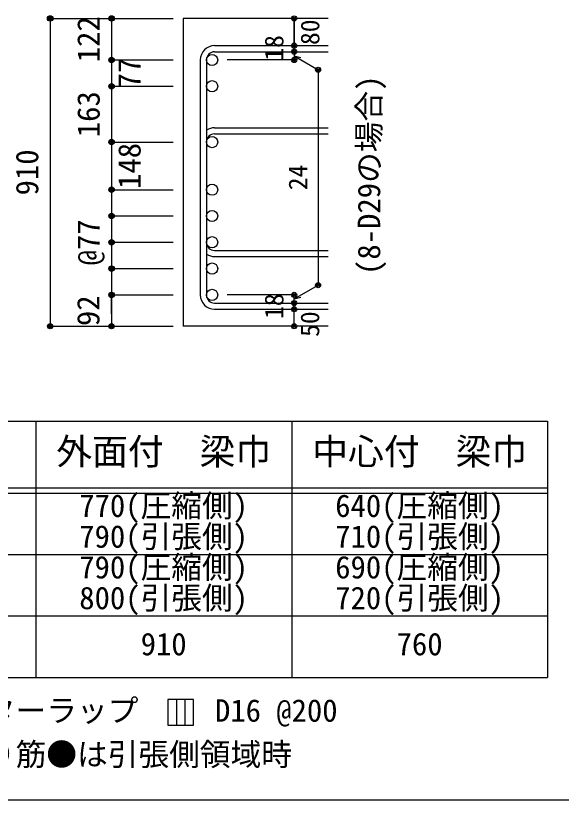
# Model space of a CAD drawing. Units: millimetres at full size, sheet at 1:30, with parts at other scales. Extents: x -5973 to 5954, y -4195 to 4201.
# Drawn here: x 2051 to 3650, y -4195 to -1898 of the extents above; entities that cross this region are included whole.
import ezdxf
from ezdxf.enums import TextEntityAlignment as Align

# ---------------------------------------------------------------- set-up
doc = ezdxf.new("R2010")
doc.units = ezdxf.units.MM
doc.header["$LTSCALE"] = 30
doc.header["$PDMODE"] = 32
doc.header["$PDSIZE"] = 15
for name, color, linetype in [('0-1_躯体線', 2, 'Continuous'), ('0-5_基礎梁筋', 7, 'Continuous'), ('0-6_スタラップ筋', 7, 'Continuous'), ('0-7_文字', 4, 'Continuous'), ('0-D_寸法', 4, 'Continuous'), ('6-7_文字', 7, 'Continuous'), ('6-E_枠', 7, 'Continuous'), ('F-0_枠', 6, 'Continuous')]:
    doc.layers.add(name, color=color, linetype=linetype)
doc.styles.add('ＭＳ ゴシック', font='')
doc.styles.get('ＭＳ ゴシック').set_extended_font_data('MS Gothic')

msp = doc.modelspace()

# ---------------------------------------------------------------- linework, layer by layer
at = {"layer": '0-1_躯体線'}
for p, q in [((2542.44, -1905.74), (2542.44, -2807.24)), ((2967.44, -1905.74), (2542.44, -1905.74)), ((2967.44, -2807.24), (2542.44, -2807.24))]:
    msp.add_line(p, q, dxfattribs=at)
at = {"layer": '0-5_基礎梁筋', "color": 3}
for centre in [(2626.94, -2027.44), (2626.94, -2104.44), (2626.94, -2267.74), (2626.94, -2407.24), (2626.94, -2484.24), (2626.94, -2561.24), (2626.94, -2638.24), (2626.94, -2715.24)]:
    msp.add_circle(centre, 16.5, dxfattribs=at)
at = {"layer": '0-6_スタラップ筋'}
for p, q in [((2634.44, -1985.44), (2967.44, -1985.44)), ((2634.44, -2003.44), (2967.44, -2003.44)), ((2592.44, -2027.44), (2592.44, -2715.24)), ((2610.44, -2027.44), (2610.44, -2715.24)), ((2634.44, -2225.74), (2967.44, -2225.74)), ((2634.44, -2243.74), (2967.44, -2243.74)), ((2634.44, -2585.24), (2967.44, -2585.24)), ((2634.44, -2603.24), (2967.44, -2603.24)), ((2634.44, -2739.24), (2967.44, -2739.24)), ((2634.44, -2757.24), (2967.44, -2757.24))]:
    msp.add_line(p, q, dxfattribs=at)
for centre, radius, start, end in [((2634.44, -2027.44), 42, 90, 180), ((2634.44, -2027.44), 24, 90, 180), ((2634.44, -2267.74), 42, 90, 124.8499), ((2634.44, -2267.74), 24, 90, 180), ((2634.44, -2561.24), 24, 180, 270), ((2634.44, -2561.24), 42, 235.1501, 270), ((2634.44, -2715.24), 42, 180, 270), ((2634.44, -2715.24), 24, 180, 270)]:
    msp.add_arc(centre, radius, start, end, dxfattribs=at)
at = {"layer": '0-D_寸法'}
for p, q in [((2152.44, -1905.74), (2332.44, -1905.74)), ((2152.44, -1905.74), (2332.44, -1905.74)), ((2152.44, -1905.74), (2152.44, -2807.24)), ((2332.44, -1905.74), (2512.44, -1905.74)), ((2332.44, -1905.74), (2512.44, -1905.74)), ((2867.44, -1985.44), (2867.44, -1905.74)), ((2867.44, -1905.74), (2867.44, -1985.44)), ((2867.44, -2003.44), (2867.44, -1985.44)), ((2867.44, -2003.44), (2867.44, -2027.44)), ((2867.44, -2015.44), (2937.5, -2055.89)), ((2867.44, -2015.44), (2886.76, -2020.61)), ((2332.44, -2027.44), (2512.44, -2027.44)), ((2332.44, -2027.44), (2512.44, -2027.44)), ((2867.44, -2027.44), (2671.35, -2027.44)), ((2937.5, -2055.89), (2937.5, -2686.79)), ((2332.44, -2104.44), (2512.44, -2104.44)), ((2332.44, -2104.44), (2512.44, -2104.44)), ((2332.44, -2267.74), (2332.44, -2715.24)), ((2332.44, -2267.74), (2332.44, -2807.24)), ((2332.44, -2267.74), (2512.44, -2267.74)), ((2332.44, -2267.74), (2512.44, -2267.74)), ((2332.44, -2407.24), (2512.44, -2407.24)), ((2332.44, -2484.24), (2512.44, -2484.24)), ((2332.44, -2561.24), (2512.44, -2561.24)), ((2332.44, -2638.24), (2512.44, -2638.24)), ((2867.44, -2727.24), (2937.5, -2686.79)), ((2332.44, -2771.21), (2332.44, -2715.24)), ((2332.44, -2715.24), (2512.44, -2715.24)), ((2867.44, -2715.24), (2671.35, -2715.24)), ((2867.44, -2739.24), (2867.44, -2715.24)), ((2867.44, -2727.24), (2886.76, -2722.07))]:
    msp.add_line(p, q, dxfattribs=at)
for points in [[(2332.44, -1905.74), (2332.44, -2027.44), (2332.44, -2104.44), (2332.44, -2267.74)], [(2867.44, -2807.24), (2867.44, -2757.24), (2867.44, -2739.24)], [(2152.44, -2807.24), (2332.44, -2807.24), (2512.44, -2807.24)]]:
    msp.add_lwpolyline(points, dxfattribs=at)
for centre, radius in [((2152.44, -1905.74), 8), ((2152.44, -1905.74), 7.2), ((2152.44, -1905.74), 6.4), ((2152.44, -1905.74), 5.6), ((2152.44, -1905.74), 4.8), ((2152.44, -1905.74), 4), ((2152.44, -1905.74), 3.2), ((2152.44, -1905.74), 2.4), ((2152.44, -1905.74), 1.6), ((2152.44, -1905.74), 0.8), ((2332.44, -1905.74), 8), ((2332.44, -1905.74), 7.2), ((2332.44, -1905.74), 6.4), ((2332.44, -1905.74), 5.6), ((2332.44, -1905.74), 4.8), ((2332.44, -1905.74), 4), ((2332.44, -1905.74), 3.2), ((2332.44, -1905.74), 2.4), ((2332.44, -1905.74), 1.6), ((2332.44, -1905.74), 0.8), ((2867.44, -1905.74), 4), ((2867.44, -1905.74), 3.6), ((2867.44, -1905.74), 3.2), ((2867.44, -1905.74), 2.8), ((2867.44, -1905.74), 2.4), ((2867.44, -1905.74), 2), ((2867.44, -1905.74), 1.6), ((2867.44, -1905.74), 1.2), ((2867.44, -1905.74), 0.8), ((2867.44, -1905.74), 0.4), ((2867.44, -1985.44), 4), ((2867.44, -1985.44), 3.6), ((2867.44, -1985.44), 3.2), ((2867.44, -1985.44), 2.8), ((2867.44, -1985.44), 2.4), ((2867.44, -1985.44), 2), ((2867.44, -1985.44), 1.6), ((2867.44, -1985.44), 1.2), ((2867.44, -1985.44), 0.8), ((2867.44, -1985.44), 0.4), ((2332.44, -2027.44), 8), ((2332.44, -2027.44), 7.2), ((2332.44, -2027.44), 6.4), ((2867.44, -2003.44), 4), ((2867.44, -2003.44), 3.6), ((2867.44, -2003.44), 3.2), ((2867.44, -2003.44), 2.8), ((2867.44, -2003.44), 2.4), ((2867.44, -2003.44), 2), ((2867.44, -2003.44), 1.6), ((2867.44, -2003.44), 1.2), ((2867.44, -2003.44), 0.8), ((2867.44, -2003.44), 0.4), ((2332.44, -2027.44), 5.6), ((2332.44, -2027.44), 4.8), ((2332.44, -2027.44), 4), ((2332.44, -2027.44), 3.2), ((2332.44, -2027.44), 2.4), ((2332.44, -2027.44), 1.6), ((2332.44, -2027.44), 0.8), ((2867.44, -2027.44), 4), ((2867.44, -2027.44), 3.6), ((2867.44, -2027.44), 3.2), ((2867.44, -2027.44), 2.8), ((2867.44, -2027.44), 2.4), ((2867.44, -2027.44), 2), ((2867.44, -2027.44), 1.6), ((2867.44, -2027.44), 1.2), ((2867.44, -2027.44), 0.8), ((2867.44, -2027.44), 0.4), ((2937.5, -2055.89), 4), ((2937.5, -2055.89), 3.6), ((2937.5, -2055.89), 3.2), ((2937.5, -2055.89), 2.8), ((2937.5, -2055.89), 2.4), ((2937.5, -2055.89), 2), ((2937.5, -2055.89), 1.6), ((2937.5, -2055.89), 1.2), ((2937.5, -2055.89), 0.8), ((2937.5, -2055.89), 0.4), ((2332.44, -2104.44), 8), ((2332.44, -2104.44), 7.2), ((2332.44, -2104.44), 6.4), ((2332.44, -2104.44), 5.6), ((2332.44, -2104.44), 4.8), ((2332.44, -2104.44), 4), ((2332.44, -2104.44), 3.2), ((2332.44, -2104.44), 2.4), ((2332.44, -2104.44), 1.6), ((2332.44, -2104.44), 0.8), ((2332.44, -2267.74), 8), ((2332.44, -2267.74), 7.2), ((2332.44, -2267.74), 6.4), ((2332.44, -2267.74), 5.6), ((2332.44, -2267.74), 4.8), ((2332.44, -2267.74), 4), ((2332.44, -2267.74), 3.2), ((2332.44, -2267.74), 2.4), ((2332.44, -2267.74), 1.6), ((2332.44, -2267.74), 0.8), ((2332.44, -2407.24), 8), ((2332.44, -2407.24), 7.2), ((2332.44, -2407.24), 6.4), ((2332.44, -2407.24), 5.6), ((2332.44, -2407.24), 4.8), ((2332.44, -2407.24), 4), ((2332.44, -2407.24), 3.2), ((2332.44, -2407.24), 2.4), ((2332.44, -2407.24), 1.6), ((2332.44, -2407.24), 0.8), ((2332.44, -2484.24), 8), ((2332.44, -2484.24), 7.2), ((2332.44, -2484.24), 6.4), ((2332.44, -2484.24), 5.6), ((2332.44, -2484.24), 4.8), ((2332.44, -2484.24), 4), ((2332.44, -2484.24), 3.2), ((2332.44, -2484.24), 2.4), ((2332.44, -2484.24), 1.6), ((2332.44, -2484.24), 0.8), ((2332.44, -2561.24), 8), ((2332.44, -2561.24), 7.2), ((2332.44, -2561.24), 6.4), ((2332.44, -2561.24), 5.6), ((2332.44, -2561.24), 4.8), ((2332.44, -2561.24), 4), ((2332.44, -2561.24), 3.2), ((2332.44, -2561.24), 2.4), ((2332.44, -2561.24), 1.6), ((2332.44, -2561.24), 0.8), ((2332.44, -2638.24), 8), ((2332.44, -2638.24), 7.2), ((2332.44, -2638.24), 6.4), ((2332.44, -2638.24), 5.6), ((2332.44, -2638.24), 4.8), ((2332.44, -2638.24), 4), ((2332.44, -2638.24), 3.2), ((2332.44, -2638.24), 2.4), ((2332.44, -2638.24), 1.6), ((2332.44, -2638.24), 0.8), ((2937.5, -2686.79), 4), ((2937.5, -2686.79), 3.6), ((2937.5, -2686.79), 3.2), ((2937.5, -2686.79), 2.8), ((2937.5, -2686.79), 2.4), ((2937.5, -2686.79), 2), ((2937.5, -2686.79), 1.6), ((2937.5, -2686.79), 1.2), ((2937.5, -2686.79), 0.8), ((2937.5, -2686.79), 0.4), ((2332.44, -2715.24), 8), ((2332.44, -2715.24), 7.2), ((2332.44, -2715.24), 6.4), ((2332.44, -2715.24), 5.6), ((2332.44, -2715.24), 4.8), ((2332.44, -2715.24), 4), ((2332.44, -2715.24), 3.2), ((2332.44, -2715.24), 2.4), ((2332.44, -2715.24), 1.6), ((2332.44, -2715.24), 0.8), ((2867.44, -2715.24), 4), ((2867.44, -2715.24), 3.6), ((2867.44, -2715.24), 3.2), ((2867.44, -2715.24), 2.8), ((2867.44, -2715.24), 2.4), ((2867.44, -2715.24), 2), ((2867.44, -2715.24), 1.6), ((2867.44, -2715.24), 1.2), ((2867.44, -2715.24), 0.8), ((2867.44, -2715.24), 0.4), ((2867.44, -2739.24), 4), ((2867.44, -2757.24), 4), ((2867.44, -2739.24), 3.6), ((2867.44, -2757.24), 3.6), ((2867.44, -2739.24), 3.2), ((2867.44, -2757.24), 3.2), ((2867.44, -2739.24), 2.8), ((2867.44, -2757.24), 2.8), ((2867.44, -2739.24), 2.4), ((2867.44, -2757.24), 2.4), ((2867.44, -2739.24), 2), ((2867.44, -2757.24), 2), ((2867.44, -2739.24), 1.6), ((2867.44, -2757.24), 1.6), ((2867.44, -2739.24), 1.2), ((2867.44, -2757.24), 1.2), ((2867.44, -2739.24), 0.8), ((2867.44, -2757.24), 0.8), ((2867.44, -2739.24), 0.4), ((2867.44, -2757.24), 0.4), ((2152.44, -2807.24), 7.2), ((2152.44, -2807.24), 6.4), ((2152.44, -2807.24), 5.6), ((2152.44, -2807.24), 4.8), ((2332.44, -2807.24), 7.2), ((2332.44, -2807.24), 6.4), ((2332.44, -2807.24), 5.6), ((2332.44, -2807.24), 4.8), ((2152.44, -2807.24), 4), ((2152.44, -2807.24), 3.2), ((2152.44, -2807.24), 2.4), ((2152.44, -2807.24), 1.6), ((2152.44, -2807.24), 0.8), ((2332.44, -2807.24), 4), ((2332.44, -2807.24), 3.2), ((2332.44, -2807.24), 2.4), ((2332.44, -2807.24), 1.6), ((2332.44, -2807.24), 0.8), ((2867.44, -2807.24), 4), ((2867.44, -2807.24), 3.6), ((2867.44, -2807.24), 3.2), ((2867.44, -2807.24), 2.8), ((2867.44, -2807.24), 2.4), ((2867.44, -2807.24), 2), ((2867.44, -2807.24), 1.6), ((2867.44, -2807.24), 1.2), ((2867.44, -2807.24), 0.8), ((2867.44, -2807.24), 0.4)]:
    msp.add_circle(centre, radius, dxfattribs=at)
at = {"layer": '0-D_寸法', "color": 7}
for p in [(2152.44, -1905.74), (2332.44, -1905.74), (2867.44, -1905.74), (2867.44, -1985.44), (2867.44, -2003.44), (2332.44, -2027.44), (2867.44, -2027.44), (2937.5, -2055.89), (2332.44, -2104.44), (2332.44, -2267.74), (2332.44, -2407.24), (2332.44, -2407.24), (2332.44, -2407.24), (2332.44, -2484.24), (2332.44, -2484.24), (2332.44, -2484.24), (2332.44, -2561.24), (2332.44, -2561.24), (2332.44, -2638.24), (2332.44, -2638.24), (2937.5, -2686.79), (2332.44, -2715.24), (2332.44, -2715.24), (2867.44, -2715.24), (2867.44, -2715.24), (2867.44, -2739.24), (2867.44, -2757.24), (2152.44, -2807.24), (2332.44, -2807.24), (2867.44, -2807.24)]:
    msp.add_point(p, dxfattribs=at)
at = {"layer": '6-7_文字'}
for p, q in [((2522.36, -3900.31), (2522.36, -3975.31)), ((2547.36, -3900.31), (2547.36, -3975.31))]:
    msp.add_line(p, q, dxfattribs=at)
msp.add_lwpolyline([(2497.36, -3975.31), (2572.36, -3975.31), (2572.36, -3900.31), (2497.36, -3900.31)], close=True, dxfattribs=at)
at = {"layer": '6-E_枠', "color": 3}
for p, q in [((1447.71, -3085.43), (3610.24, -3085.43)), ((3610.24, -3085.43), (3610.24, -3835.43)), ((1447.71, -3835.43), (3610.24, -3835.43))]:
    msp.add_line(p, q, dxfattribs=at)
at = {"layer": '6-E_枠'}
for p, q in [((2110.24, -3085.43), (2110.24, -3835.43)), ((2860.24, -3085.43), (2860.24, -3835.43)), ((1447.71, -3280.43), (3610.24, -3280.43)), ((1447.71, -3295.43), (3610.24, -3295.43)), ((1447.71, -3475.43), (3610.24, -3475.43)), ((1447.71, -3655.43), (3610.24, -3655.43))]:
    msp.add_line(p, q, dxfattribs=at)
at = {"layer": 'F-0_枠'}
msp.add_line((5954.1, -4195.24), (-5972.88, -4195.24), dxfattribs=at)

# ---------------------------------------------------------------- texts
at = {"layer": '0-7_文字', "color": 7, "style": 'ＭＳ ゴシック'}
msp.add_text('(8-D29の場合)', height=65.98, rotation=90, dxfattribs=at).set_placement((3139.32, -2656.91), align=Align.BOTTOM_LEFT)
at = {"layer": '0-D_寸法', "style": 'ＭＳ ゴシック'}
for s, height, p in [('122', 65.98, (2317.44, -2034.09)), ('80', 54.99, (2957.79, -1983.63)), ('18', 54.99, (2852.44, -2029.44)), ('77', 65.98, (2437.44, -2110.94)), ('163', 65.98, (2317.44, -2253.59)), ('910', 65.98, (2137.44, -2423.99)), ('148', 65.98, (2437.44, -2404.99)), ('24', 54.99, (2922.5, -2408.84)), ('@77', 65.98, (2317.44, -2628.74)), ('92', 65.98, (2316.75, -2806.53)), ('18', 54.99, (2852.44, -2785.74)), ('50', 54.99, (2957.44, -2838.24))]:
    msp.add_text(s, height=height, rotation=90, dxfattribs=at).set_placement(p, align=Align.BOTTOM_LEFT)
at = {"layer": '6-7_文字', "color": 2, "style": 'ＭＳ ゴシック'}
for s, p in [('外面付\u3000梁巾', (2170.24, -3235.43)), ('中心付\u3000梁巾', (2920.24, -3235.43))]:
    msp.add_text(s, height=76.98, dxfattribs=at).set_placement(p, align=Align.BOTTOM_LEFT)
at = {"layer": '6-7_文字', "style": 'ＭＳ ゴシック'}
for s, p in [('770(圧縮側)', (2237.74, -3385.43)), ('640(圧縮側)', (2987.74, -3385.43)), ('790(引張側)', (2237.74, -3475.43)), ('710(引張側)', (2987.74, -3475.43)), ('790(圧縮側)', (2237.74, -3565.43)), ('690(圧縮側)', (2987.74, -3565.43)), ('800(引張側)', (2237.74, -3655.43)), ('720(引張側)', (2987.74, -3655.43)), ('910', (2417.74, -3790.43)), ('760', (3167.74, -3790.43)), ('※ 基礎梁スターラップ     D16 @200', (1466.27, -3985.01)), ('※ 柱型立上り筋●は引張側領域時', (1466.27, -4113.51))]:
    msp.add_text(s, height=65.98, dxfattribs=at).set_placement(p, align=Align.BOTTOM_LEFT)

doc.saveas('drawing.dxf')
